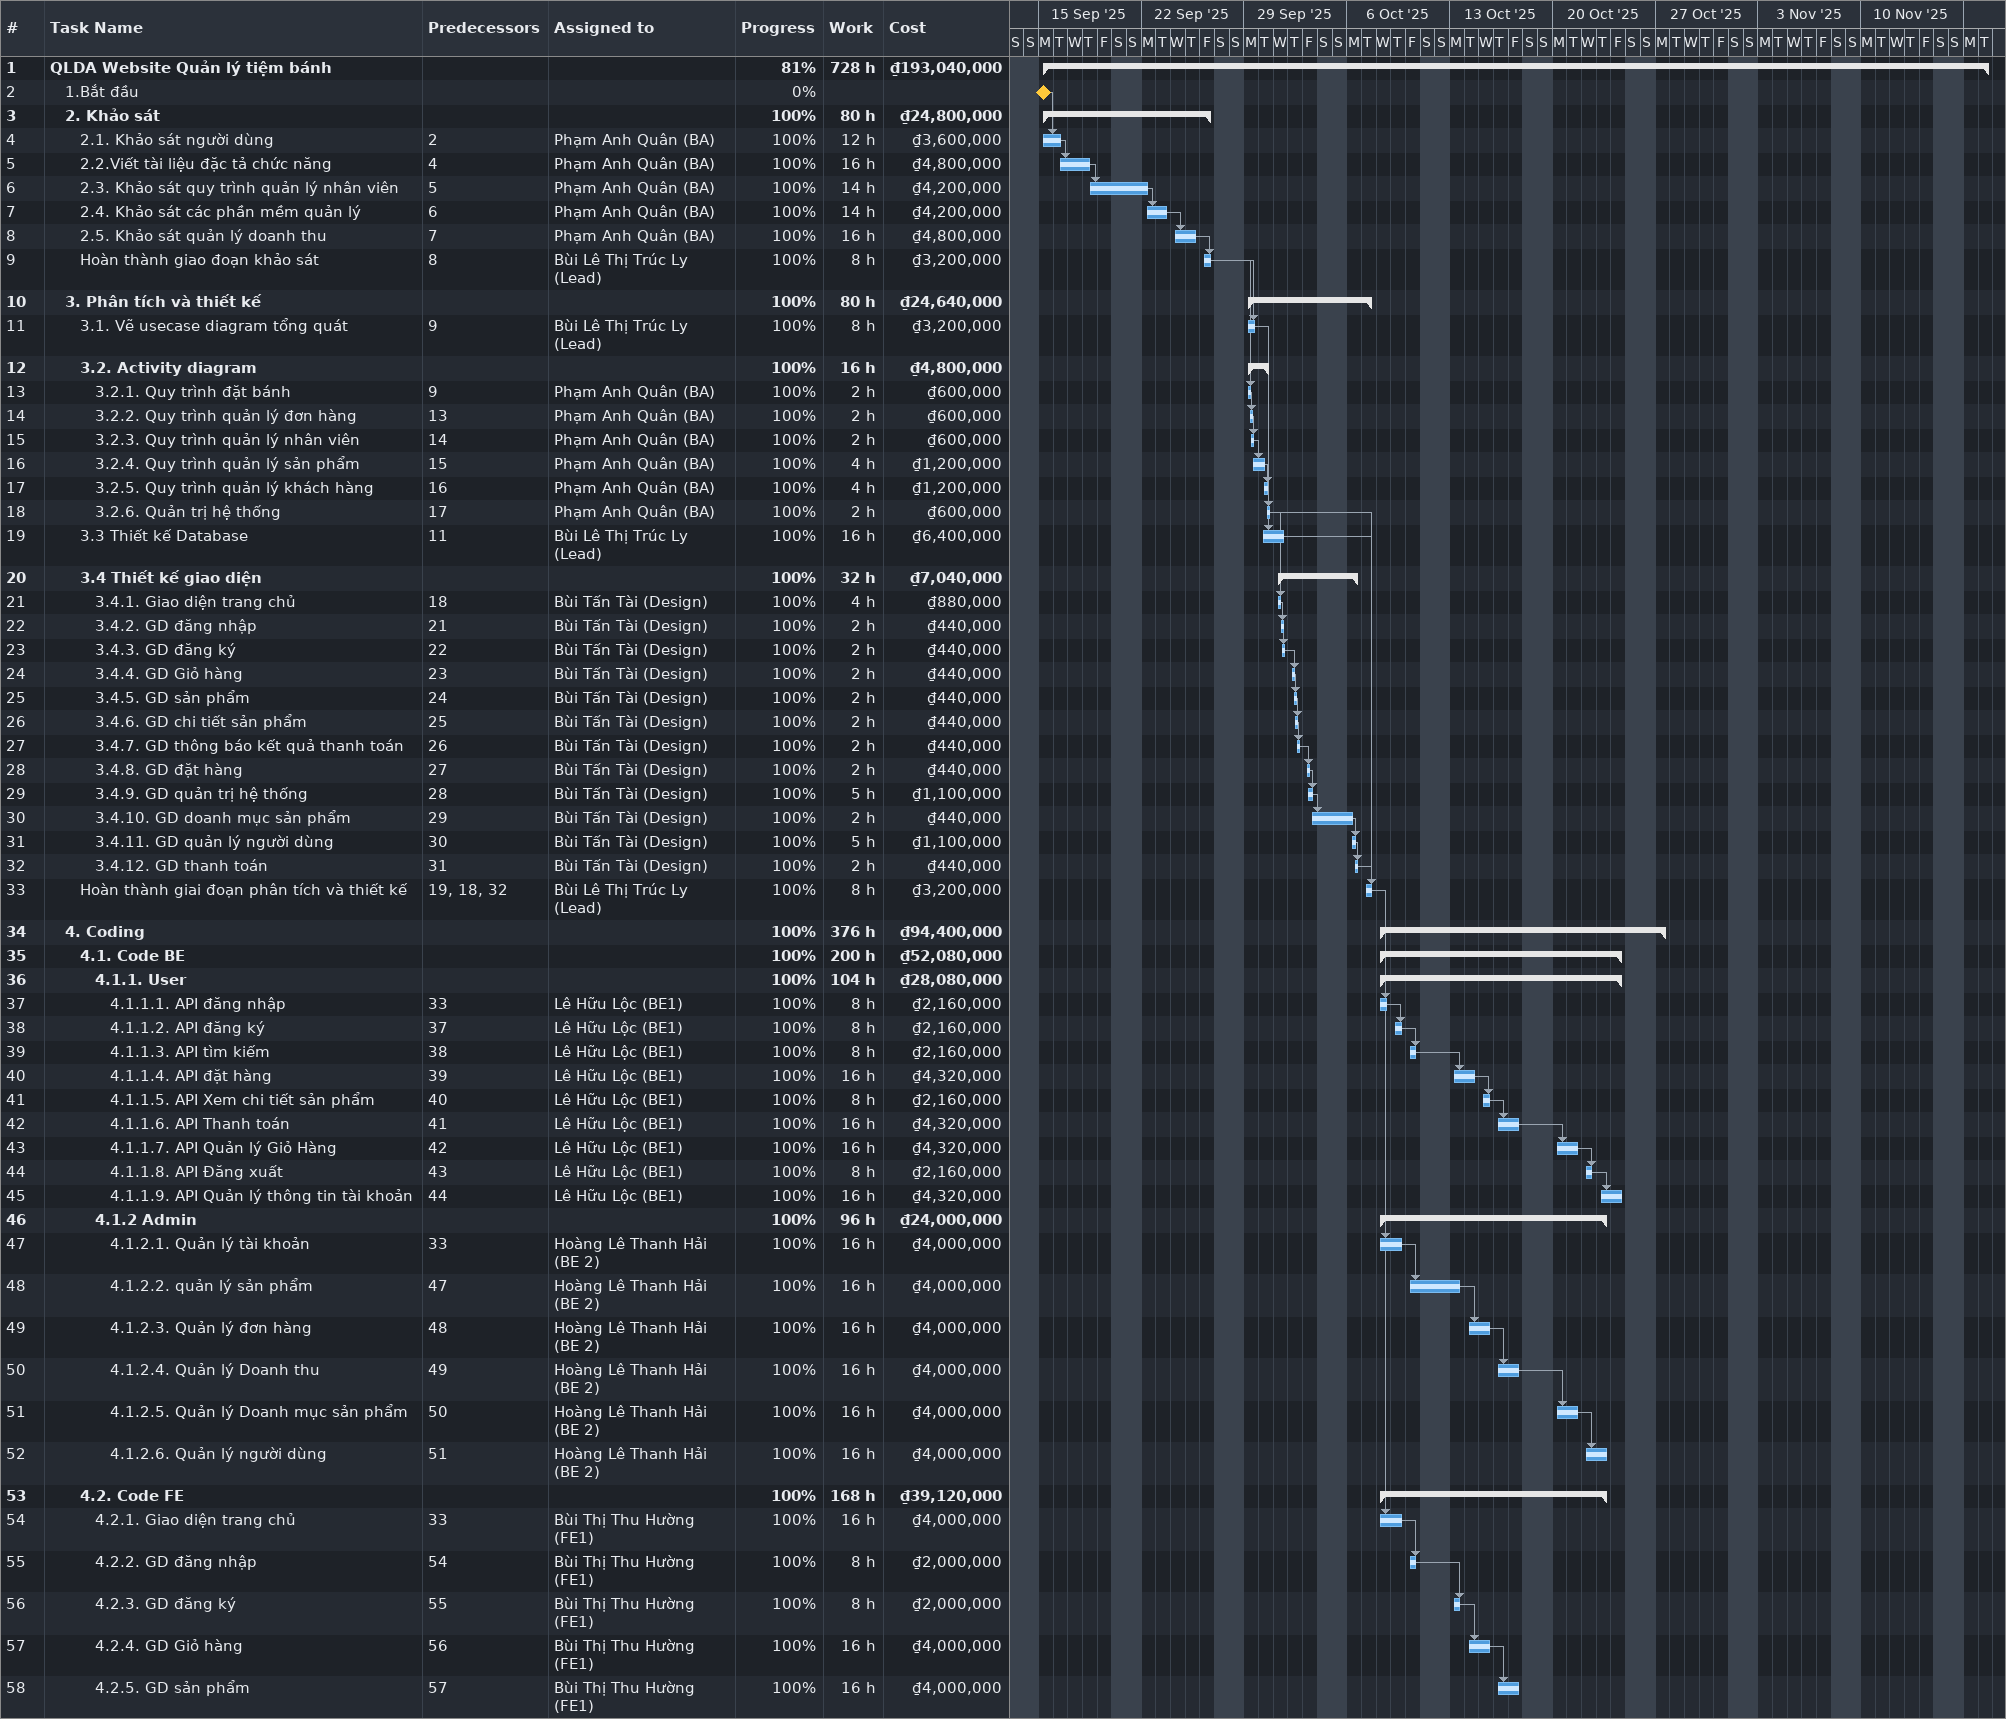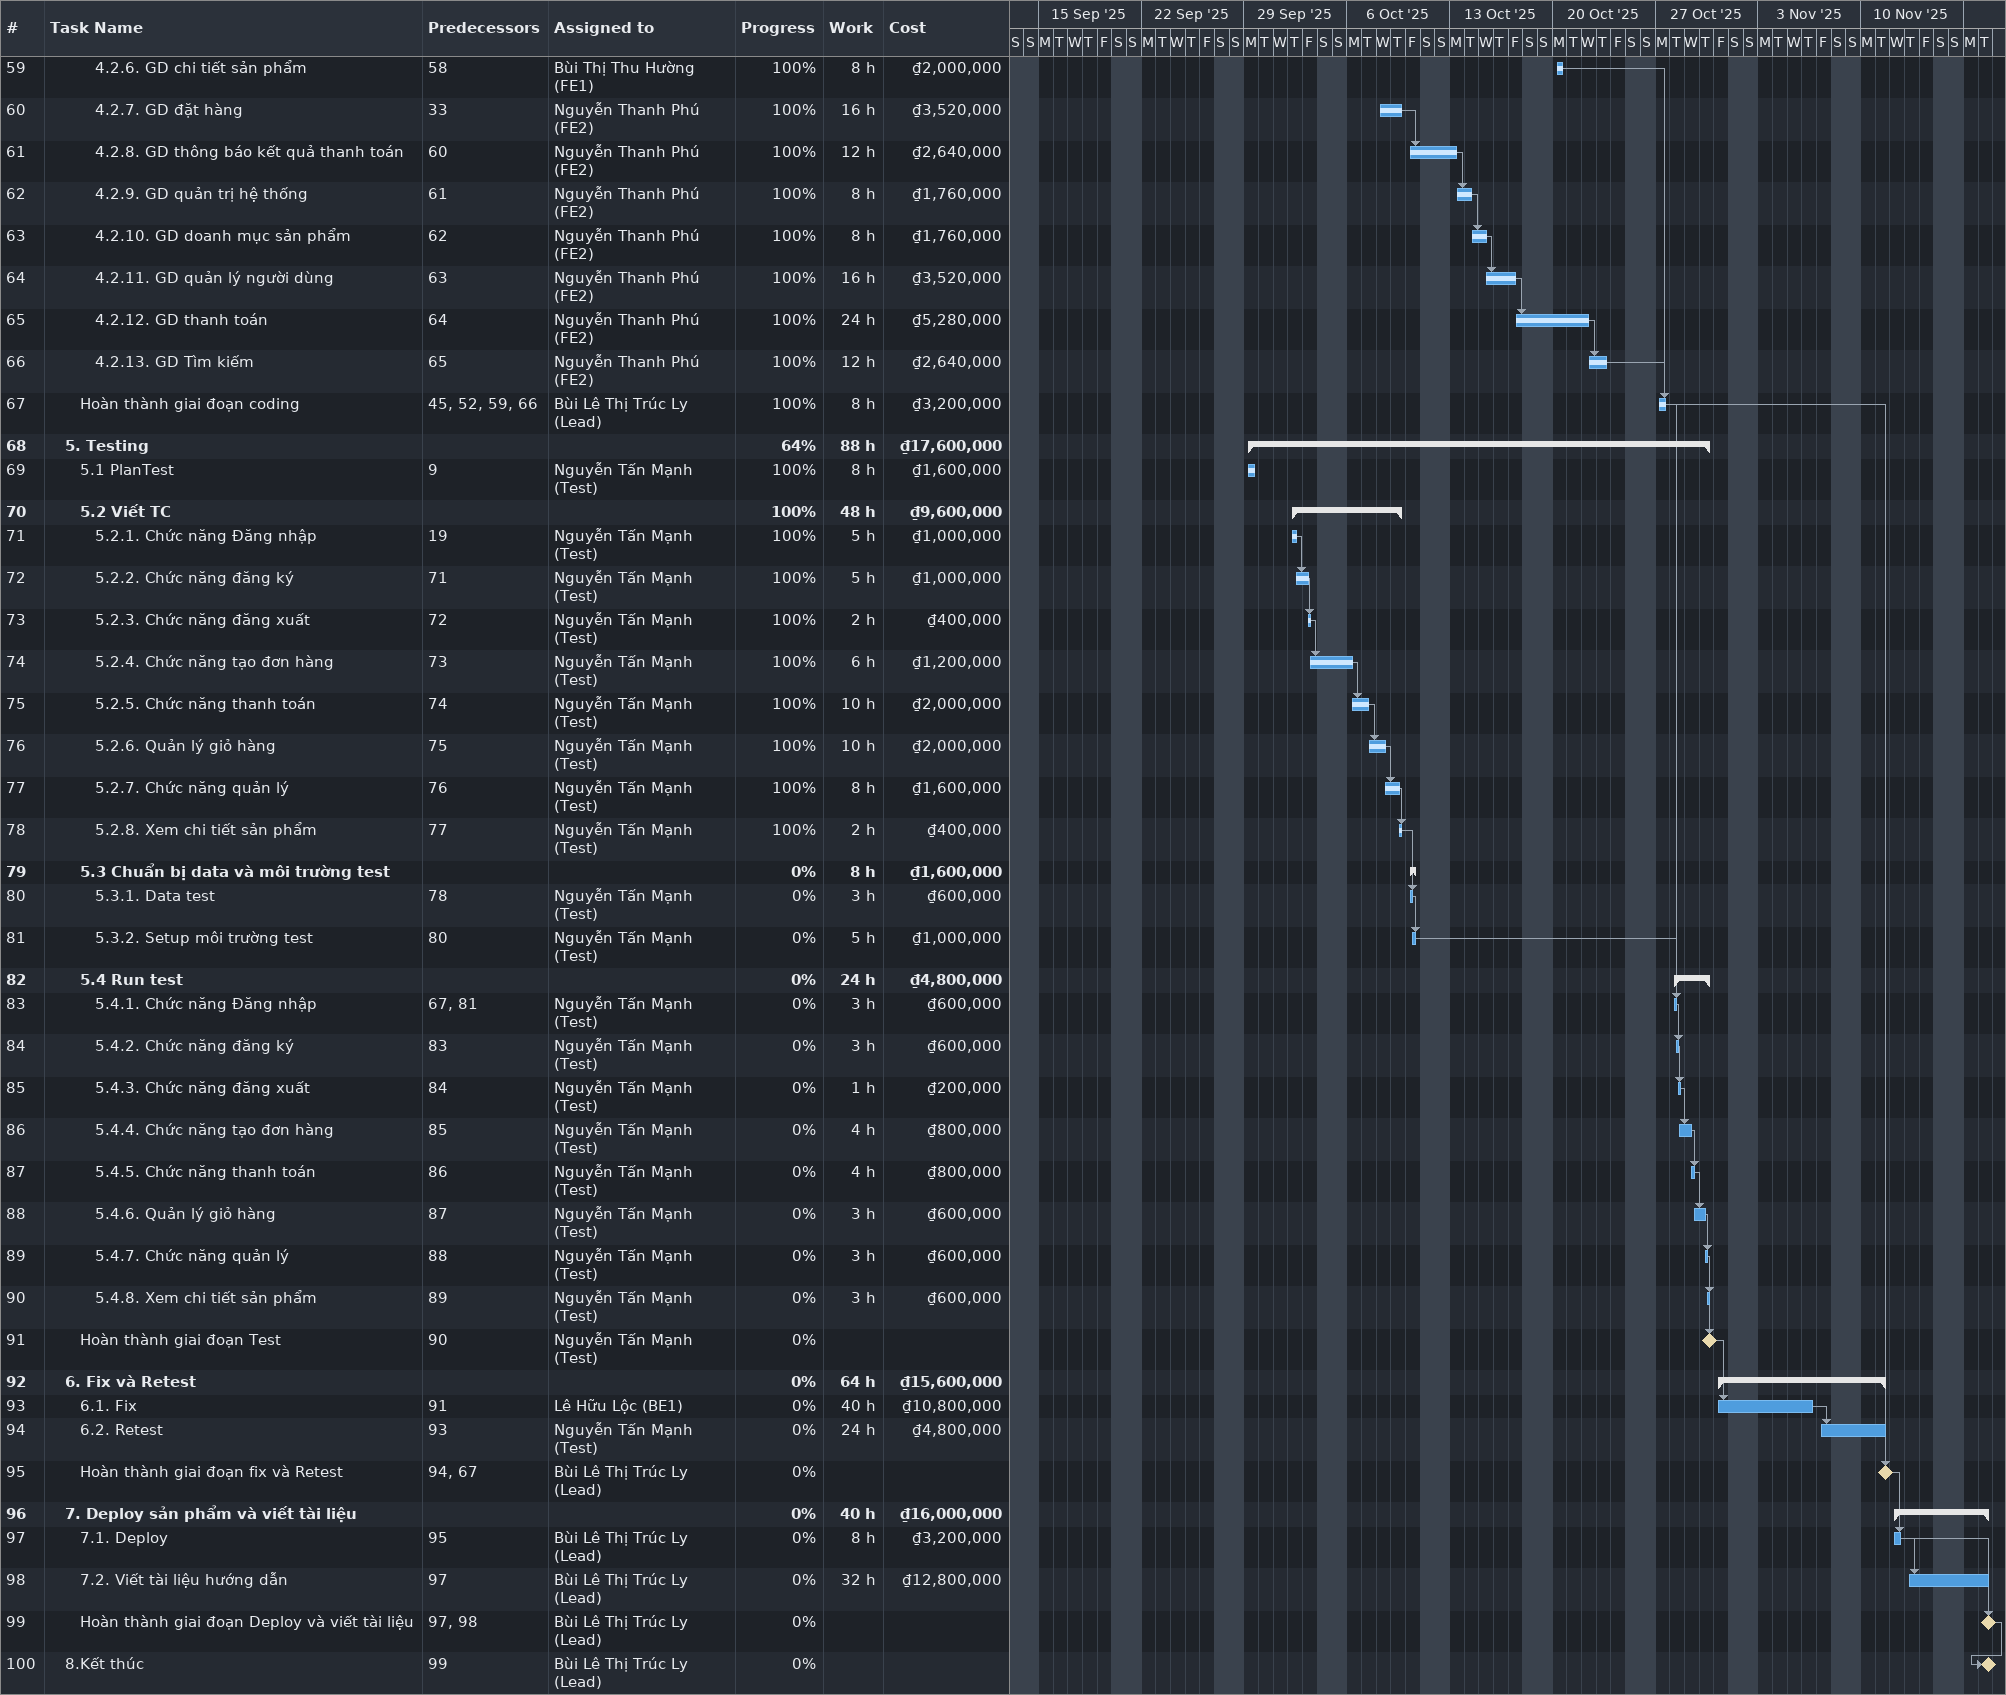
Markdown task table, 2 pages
| ID | Level | Task | Start | Finish | Predecessors | Resources | % complete | Work (h) | Cost (₫) |
|---|---|---|---|---|---|---|---|---|---|
| 1 | 1 | **QLDA Website Quản lý tiệm bánh** | 2025-09-15 | 2025-11-18 |  |  | 81 | 728 | 193040000 |
| 2 | 2 | 1.Bắt đầu (milestone) | 2025-09-15 | 2025-09-15 |  |  | 0 |  |  |
| 3 | 2 | **2. Khảo sát** | 2025-09-15 | 2025-09-26 |  |  | 100 | 80 | 24800000 |
| 4 | 3 | 2.1. Khảo sát người dùng | 2025-09-15 | 2025-09-16 | 2 | Phạm Anh Quân (BA) | 100 | 12 | 3600000 |
| 5 | 3 | 2.2.Viết tài liệu đặc tả chức năng | 2025-09-16 | 2025-09-18 | 4 | Phạm Anh Quân (BA) | 100 | 16 | 4800000 |
| 6 | 3 | 2.3. Khảo sát quy trình quản lý nhân viên | 2025-09-18 | 2025-09-22 | 5 | Phạm Anh Quân (BA) | 100 | 14 | 4200000 |
| 7 | 3 | 2.4. Khảo sát các phần mềm quản lý | 2025-09-22 | 2025-09-23 | 6 | Phạm Anh Quân (BA) | 100 | 14 | 4200000 |
| 8 | 3 | 2.5. Khảo sát quản lý doanh thu | 2025-09-24 | 2025-09-25 | 7 | Phạm Anh Quân (BA) | 100 | 16 | 4800000 |
| 9 | 3 | Hoàn thành giao đoạn khảo sát | 2025-09-26 | 2025-09-26 | 8 | Bùi Lê Thị Trúc Ly (Lead) | 100 | 8 | 3200000 |
| 10 | 2 | **3. Phân tích và thiết kế** | 2025-09-29 | 2025-10-07 |  |  | 100 | 80 | 24640000 |
| 11 | 3 | 3.1. Vẽ usecase diagram tổng quát | 2025-09-29 | 2025-09-29 | 9 | Bùi Lê Thị Trúc Ly (Lead) | 100 | 8 | 3200000 |
| 12 | 3 | **3.2. Activity diagram** | 2025-09-29 | 2025-09-30 |  |  | 100 | 16 | 4800000 |
| 13 | 4 | 3.2.1. Quy trình đặt bánh | 2025-09-29 | 2025-09-29 | 9 | Phạm Anh Quân (BA) | 100 | 2 | 600000 |
| 14 | 4 | 3.2.2. Quy trình quản lý đơn hàng | 2025-09-29 | 2025-09-29 | 13 | Phạm Anh Quân (BA) | 100 | 2 | 600000 |
| 15 | 4 | 3.2.3. Quy trình quản lý nhân viên | 2025-09-29 | 2025-09-29 | 14 | Phạm Anh Quân (BA) | 100 | 2 | 600000 |
| 16 | 4 | 3.2.4. Quy trình quản lý sản phẩm | 2025-09-29 | 2025-09-30 | 15 | Phạm Anh Quân (BA) | 100 | 4 | 1200000 |
| 17 | 4 | 3.2.5. Quy trình quản lý khách hàng | 2025-09-30 | 2025-09-30 | 16 | Phạm Anh Quân (BA) | 100 | 4 | 1200000 |
| 18 | 4 | 3.2.6. Quản trị hệ thống | 2025-09-30 | 2025-09-30 | 17 | Phạm Anh Quân (BA) | 100 | 2 | 600000 |
| 19 | 3 | 3.3 Thiết kế Database | 2025-09-30 | 2025-10-01 | 11 | Bùi Lê Thị Trúc Ly (Lead) | 100 | 16 | 6400000 |
| 20 | 3 | **3.4 Thiết kế giao diện** | 2025-10-01 | 2025-10-06 |  |  | 100 | 32 | 7040000 |
| 21 | 4 | 3.4.1. Giao diện trang chủ | 2025-10-01 | 2025-10-01 | 18 | Bùi Tấn Tài (Design) | 100 | 4 | 880000 |
| 22 | 4 | 3.4.2. GD đăng nhập | 2025-10-01 | 2025-10-01 | 21 | Bùi Tấn Tài (Design) | 100 | 2 | 440000 |
| 23 | 4 | 3.4.3. GD đăng ký | 2025-10-01 | 2025-10-01 | 22 | Bùi Tấn Tài (Design) | 100 | 2 | 440000 |
| 24 | 4 | 3.4.4. GD Giỏ hàng | 2025-10-02 | 2025-10-02 | 23 | Bùi Tấn Tài (Design) | 100 | 2 | 440000 |
| 25 | 4 | 3.4.5. GD sản phẩm | 2025-10-02 | 2025-10-02 | 24 | Bùi Tấn Tài (Design) | 100 | 2 | 440000 |
| 26 | 4 | 3.4.6. GD chi tiết sản phẩm | 2025-10-02 | 2025-10-02 | 25 | Bùi Tấn Tài (Design) | 100 | 2 | 440000 |
| 27 | 4 | 3.4.7. GD thông báo kết quả thanh toán | 2025-10-02 | 2025-10-02 | 26 | Bùi Tấn Tài (Design) | 100 | 2 | 440000 |
| 28 | 4 | 3.4.8. GD đặt hàng | 2025-10-03 | 2025-10-03 | 27 | Bùi Tấn Tài (Design) | 100 | 2 | 440000 |
| 29 | 4 | 3.4.9. GD quản trị hệ thống | 2025-10-03 | 2025-10-03 | 28 | Bùi Tấn Tài (Design) | 100 | 5 | 1100000 |
| 30 | 4 | 3.4.10. GD doanh mục sản phẩm | 2025-10-03 | 2025-10-06 | 29 | Bùi Tấn Tài (Design) | 100 | 2 | 440000 |
| 31 | 4 | 3.4.11. GD quản lý người dùng | 2025-10-06 | 2025-10-06 | 30 | Bùi Tấn Tài (Design) | 100 | 5 | 1100000 |
| 32 | 4 | 3.4.12. GD thanh toán | 2025-10-06 | 2025-10-06 | 31 | Bùi Tấn Tài (Design) | 100 | 2 | 440000 |
| 33 | 3 | Hoàn thành giai đoạn phân tích và thiết kế | 2025-10-07 | 2025-10-07 | 19, 18, 32 | Bùi Lê Thị Trúc Ly (Lead) | 100 | 8 | 3200000 |
| 34 | 2 | **4. Coding** | 2025-10-08 | 2025-10-27 |  |  | 100 | 376 | 94400000 |
| 35 | 3 | **4.1. Code BE** | 2025-10-08 | 2025-10-24 |  |  | 100 | 200 | 52080000 |
| 36 | 4 | **4.1.1. User** | 2025-10-08 | 2025-10-24 |  |  | 100 | 104 | 28080000 |
| 37 | 5 | 4.1.1.1. API đăng nhập | 2025-10-08 | 2025-10-08 | 33 | Lê Hữu Lộc (BE1) | 100 | 8 | 2160000 |
| 38 | 5 | 4.1.1.2. API đăng ký | 2025-10-09 | 2025-10-09 | 37 | Lê Hữu Lộc (BE1) | 100 | 8 | 2160000 |
| 39 | 5 | 4.1.1.3. API tìm kiếm | 2025-10-10 | 2025-10-10 | 38 | Lê Hữu Lộc (BE1) | 100 | 8 | 2160000 |
| 40 | 5 | 4.1.1.4. API đặt hàng | 2025-10-13 | 2025-10-14 | 39 | Lê Hữu Lộc (BE1) | 100 | 16 | 4320000 |
| 41 | 5 | 4.1.1.5. API Xem chi tiết sản phẩm | 2025-10-15 | 2025-10-15 | 40 | Lê Hữu Lộc (BE1) | 100 | 8 | 2160000 |
| 42 | 5 | 4.1.1.6. API Thanh toán | 2025-10-16 | 2025-10-17 | 41 | Lê Hữu Lộc (BE1) | 100 | 16 | 4320000 |
| 43 | 5 | 4.1.1.7. API Quản lý Giỏ Hàng | 2025-10-20 | 2025-10-21 | 42 | Lê Hữu Lộc (BE1) | 100 | 16 | 4320000 |
| 44 | 5 | 4.1.1.8. API Đăng xuất | 2025-10-22 | 2025-10-22 | 43 | Lê Hữu Lộc (BE1) | 100 | 8 | 2160000 |
| 45 | 5 | 4.1.1.9. API Quản lý thông tin tài khoản | 2025-10-23 | 2025-10-24 | 44 | Lê Hữu Lộc (BE1) | 100 | 16 | 4320000 |
| 46 | 4 | **4.1.2 Admin** | 2025-10-08 | 2025-10-23 |  |  | 100 | 96 | 24000000 |
| 47 | 5 | 4.1.2.1. Quản lý tài khoản | 2025-10-08 | 2025-10-09 | 33 | Hoàng Lê Thanh Hải (BE 2) | 100 | 16 | 4000000 |
| 48 | 5 | 4.1.2.2. quản lý sản phẩm | 2025-10-10 | 2025-10-13 | 47 | Hoàng Lê Thanh Hải (BE 2) | 100 | 16 | 4000000 |
| 49 | 5 | 4.1.2.3. Quản lý đơn hàng | 2025-10-14 | 2025-10-15 | 48 | Hoàng Lê Thanh Hải (BE 2) | 100 | 16 | 4000000 |
| 50 | 5 | 4.1.2.4. Quản lý Doanh thu | 2025-10-16 | 2025-10-17 | 49 | Hoàng Lê Thanh Hải (BE 2) | 100 | 16 | 4000000 |
| 51 | 5 | 4.1.2.5. Quản lý Doanh mục sản phẩm | 2025-10-20 | 2025-10-21 | 50 | Hoàng Lê Thanh Hải (BE 2) | 100 | 16 | 4000000 |
| 52 | 5 | 4.1.2.6. Quản lý người dùng | 2025-10-22 | 2025-10-23 | 51 | Hoàng Lê Thanh Hải (BE 2) | 100 | 16 | 4000000 |
| 53 | 3 | **4.2. Code FE** | 2025-10-08 | 2025-10-23 |  |  | 100 | 168 | 39120000 |
| 54 | 4 | 4.2.1. Giao diện trang chủ | 2025-10-08 | 2025-10-09 | 33 | Bùi Thị Thu Hường (FE1) | 100 | 16 | 4000000 |
| 55 | 4 | 4.2.2. GD đăng nhập | 2025-10-10 | 2025-10-10 | 54 | Bùi Thị Thu Hường (FE1) | 100 | 8 | 2000000 |
| 56 | 4 | 4.2.3. GD đăng ký | 2025-10-13 | 2025-10-13 | 55 | Bùi Thị Thu Hường (FE1) | 100 | 8 | 2000000 |
| 57 | 4 | 4.2.4. GD Giỏ hàng | 2025-10-14 | 2025-10-15 | 56 | Bùi Thị Thu Hường (FE1) | 100 | 16 | 4000000 |
| 58 | 4 | 4.2.5. GD sản phẩm | 2025-10-16 | 2025-10-17 | 57 | Bùi Thị Thu Hường (FE1) | 100 | 16 | 4000000 |
| 59 | 4 | 4.2.6. GD chi tiết sản phẩm | 2025-10-20 | 2025-10-20 | 58 | Bùi Thị Thu Hường (FE1) | 100 | 8 | 2000000 |
| 60 | 4 | 4.2.7. GD đặt hàng | 2025-10-08 | 2025-10-09 | 33 | Nguyễn Thanh Phú (FE2) | 100 | 16 | 3520000 |
| 61 | 4 | 4.2.8. GD thông báo kết quả thanh toán | 2025-10-10 | 2025-10-13 | 60 | Nguyễn Thanh Phú (FE2) | 100 | 12 | 2640000 |
| 62 | 4 | 4.2.9. GD quản trị hệ thống | 2025-10-13 | 2025-10-14 | 61 | Nguyễn Thanh Phú (FE2) | 100 | 8 | 1760000 |
| 63 | 4 | 4.2.10. GD doanh mục sản phẩm | 2025-10-14 | 2025-10-15 | 62 | Nguyễn Thanh Phú (FE2) | 100 | 8 | 1760000 |
| 64 | 4 | 4.2.11. GD quản lý người dùng | 2025-10-15 | 2025-10-17 | 63 | Nguyễn Thanh Phú (FE2) | 100 | 16 | 3520000 |
| 65 | 4 | 4.2.12. GD thanh toán | 2025-10-17 | 2025-10-22 | 64 | Nguyễn Thanh Phú (FE2) | 100 | 24 | 5280000 |
| 66 | 4 | 4.2.13. GD Tìm kiếm | 2025-10-22 | 2025-10-23 | 65 | Nguyễn Thanh Phú (FE2) | 100 | 12 | 2640000 |
| 67 | 3 | Hoàn thành giai đoạn coding | 2025-10-27 | 2025-10-27 | 45, 52, 59, 66 | Bùi Lê Thị Trúc Ly (Lead) | 100 | 8 | 3200000 |
| 68 | 2 | **5. Testing** | 2025-09-29 | 2025-10-30 |  |  | 64 | 88 | 17600000 |
| 69 | 3 | 5.1 PlanTest | 2025-09-29 | 2025-09-29 | 9 | Nguyễn Tấn Mạnh (Test) | 100 | 8 | 1600000 |
| 70 | 3 | **5.2 Viết TC** | 2025-10-02 | 2025-10-09 |  |  | 100 | 48 | 9600000 |
| 71 | 4 | 5.2.1. Chức năng Đăng nhập | 2025-10-02 | 2025-10-02 | 19 | Nguyễn Tấn Mạnh (Test) | 100 | 5 | 1000000 |
| 72 | 4 | 5.2.2. Chức năng đăng ký | 2025-10-02 | 2025-10-03 | 71 | Nguyễn Tấn Mạnh (Test) | 100 | 5 | 1000000 |
| 73 | 4 | 5.2.3. Chức năng đăng xuất | 2025-10-03 | 2025-10-03 | 72 | Nguyễn Tấn Mạnh (Test) | 100 | 2 | 400000 |
| 74 | 4 | 5.2.4. Chức năng tạo đơn hàng | 2025-10-03 | 2025-10-06 | 73 | Nguyễn Tấn Mạnh (Test) | 100 | 6 | 1200000 |
| 75 | 4 | 5.2.5. Chức năng thanh toán | 2025-10-06 | 2025-10-07 | 74 | Nguyễn Tấn Mạnh (Test) | 100 | 10 | 2000000 |
| 76 | 4 | 5.2.6. Quản lý giỏ hàng | 2025-10-07 | 2025-10-08 | 75 | Nguyễn Tấn Mạnh (Test) | 100 | 10 | 2000000 |
| 77 | 4 | 5.2.7. Chức năng quản lý | 2025-10-08 | 2025-10-09 | 76 | Nguyễn Tấn Mạnh (Test) | 100 | 8 | 1600000 |
| 78 | 4 | 5.2.8. Xem chi tiết sản phẩm | 2025-10-09 | 2025-10-09 | 77 | Nguyễn Tấn Mạnh (Test) | 100 | 2 | 400000 |
| 79 | 3 | **5.3 Chuẩn bị data và môi trường test** | 2025-10-10 | 2025-10-10 |  |  | 0 | 8 | 1600000 |
| 80 | 4 | 5.3.1. Data test | 2025-10-10 | 2025-10-10 | 78 | Nguyễn Tấn Mạnh (Test) | 0 | 3 | 600000 |
| 81 | 4 | 5.3.2. Setup môi trường test | 2025-10-10 | 2025-10-10 | 80 | Nguyễn Tấn Mạnh (Test) | 0 | 5 | 1000000 |
| 82 | 3 | **5.4 Run test** | 2025-10-28 | 2025-10-30 |  |  | 0 | 24 | 4800000 |
| 83 | 4 | 5.4.1. Chức năng Đăng nhập | 2025-10-28 | 2025-10-28 | 67, 81 | Nguyễn Tấn Mạnh (Test) | 0 | 3 | 600000 |
| 84 | 4 | 5.4.2. Chức năng đăng ký | 2025-10-28 | 2025-10-28 | 83 | Nguyễn Tấn Mạnh (Test) | 0 | 3 | 600000 |
| 85 | 4 | 5.4.3. Chức năng đăng xuất | 2025-10-28 | 2025-10-28 | 84 | Nguyễn Tấn Mạnh (Test) | 0 | 1 | 200000 |
| 86 | 4 | 5.4.4. Chức năng tạo đơn hàng | 2025-10-28 | 2025-10-29 | 85 | Nguyễn Tấn Mạnh (Test) | 0 | 4 | 800000 |
| 87 | 4 | 5.4.5. Chức năng thanh toán | 2025-10-29 | 2025-10-29 | 86 | Nguyễn Tấn Mạnh (Test) | 0 | 4 | 800000 |
| 88 | 4 | 5.4.6. Quản lý giỏ hàng | 2025-10-29 | 2025-10-30 | 87 | Nguyễn Tấn Mạnh (Test) | 0 | 3 | 600000 |
| 89 | 4 | 5.4.7. Chức năng quản lý | 2025-10-30 | 2025-10-30 | 88 | Nguyễn Tấn Mạnh (Test) | 0 | 3 | 600000 |
| 90 | 4 | 5.4.8. Xem chi tiết sản phẩm | 2025-10-30 | 2025-10-30 | 89 | Nguyễn Tấn Mạnh (Test) | 0 | 3 | 600000 |
| 91 | 3 | Hoàn thành giai đoạn Test (milestone) | 2025-10-30 | 2025-10-30 | 90 | Nguyễn Tấn Mạnh (Test) | 0 |  |  |
| 92 | 2 | **6. Fix và Retest** | 2025-10-31 | 2025-11-11 |  |  | 0 | 64 | 15600000 |
| 93 | 3 | 6.1. Fix | 2025-10-31 | 2025-11-06 | 91 | Lê Hữu Lộc (BE1) | 0 | 40 | 10800000 |
| 94 | 3 | 6.2. Retest | 2025-11-07 | 2025-11-11 | 93 | Nguyễn Tấn Mạnh (Test) | 0 | 24 | 4800000 |
| 95 | 3 | Hoàn thành giai đoạn fix và Retest (milestone) | 2025-11-11 | 2025-11-11 | 94, 67 | Bùi Lê Thị Trúc Ly (Lead) | 0 |  |  |
| 96 | 2 | **7. Deploy sản phẩm và viết tài liệu** | 2025-11-12 | 2025-11-18 |  |  | 0 | 40 | 16000000 |
| 97 | 3 | 7.1. Deploy | 2025-11-12 | 2025-11-12 | 95 | Bùi Lê Thị Trúc Ly (Lead) | 0 | 8 | 3200000 |
| 98 | 3 | 7.2. Viết tài liệu hướng dẫn | 2025-11-13 | 2025-11-18 | 97 | Bùi Lê Thị Trúc Ly (Lead) | 0 | 32 | 12800000 |
| 99 | 3 | Hoàn thành giai đoạn Deploy và viết tài liệu (milestone) | 2025-11-18 | 2025-11-18 | 97, 98 | Bùi Lê Thị Trúc Ly (Lead) | 0 |  |  |
| 100 | 2 | 8.Kết thúc (milestone) | 2025-11-18 | 2025-11-18 | 99 | Bùi Lê Thị Trúc Ly (Lead) | 0 |  |  |
